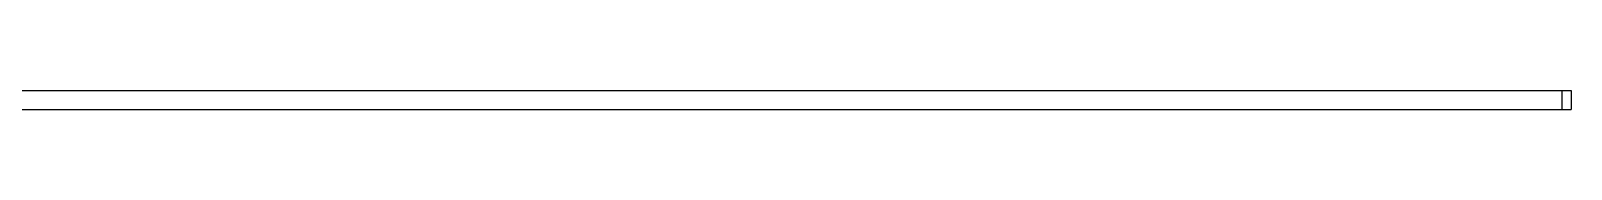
# Model space of a CAD drawing. Header units: millimetres. Extents: x 0 to 841, y 0 to 594.
# Drawn here: x 440.1 to 521.2, y 300.8 to 301.8 of the extents above; entities that cross this region are included whole.
import ezdxf

# ---------------------------------------------------------------- set-up
doc = ezdxf.new("R2010")
doc.units = ezdxf.units.MM
doc.header["$LTSCALE"] = 46.255
doc.layers.add('ASSEM_MEM', color=7, linetype='CONTINUOUS')

msp = doc.modelspace()

# ---------------------------------------------------------------- linework, layer by layer
at = {"layer": 'ASSEM_MEM', "color": 7, "linetype": 'CONTINUOUS'}
for p, q in [((365.02, 301.801), (488.558, 301.801)), ((494.482, 301.801), (521.22, 301.801)), ((521.22, 301.801), (521.22, 300.801)), ((302.42, 300.801), (483.72, 300.801)), ((485.32, 300.801), (497.72, 300.801)), ((499.32, 300.801), (521.22, 300.801))]:
    msp.add_line(p, q, dxfattribs=at)
at = {"layer": 'ASSEM_MEM', "color": 4, "linetype": 'CONTINUOUS'}
for p, q in [((488.558, 301.801), (494.482, 301.801)), ((483.72, 300.801), (485.32, 300.801)), ((497.72, 300.801), (499.32, 300.801))]:
    msp.add_line(p, q, dxfattribs=at)
at = {"layer": 'ASSEM_MEM', "color": 9, "linetype": 'CONTINUOUS'}
msp.add_line((520.72, 301.801), (520.72, 300.801), dxfattribs=at)

doc.saveas('drawing.dxf')
